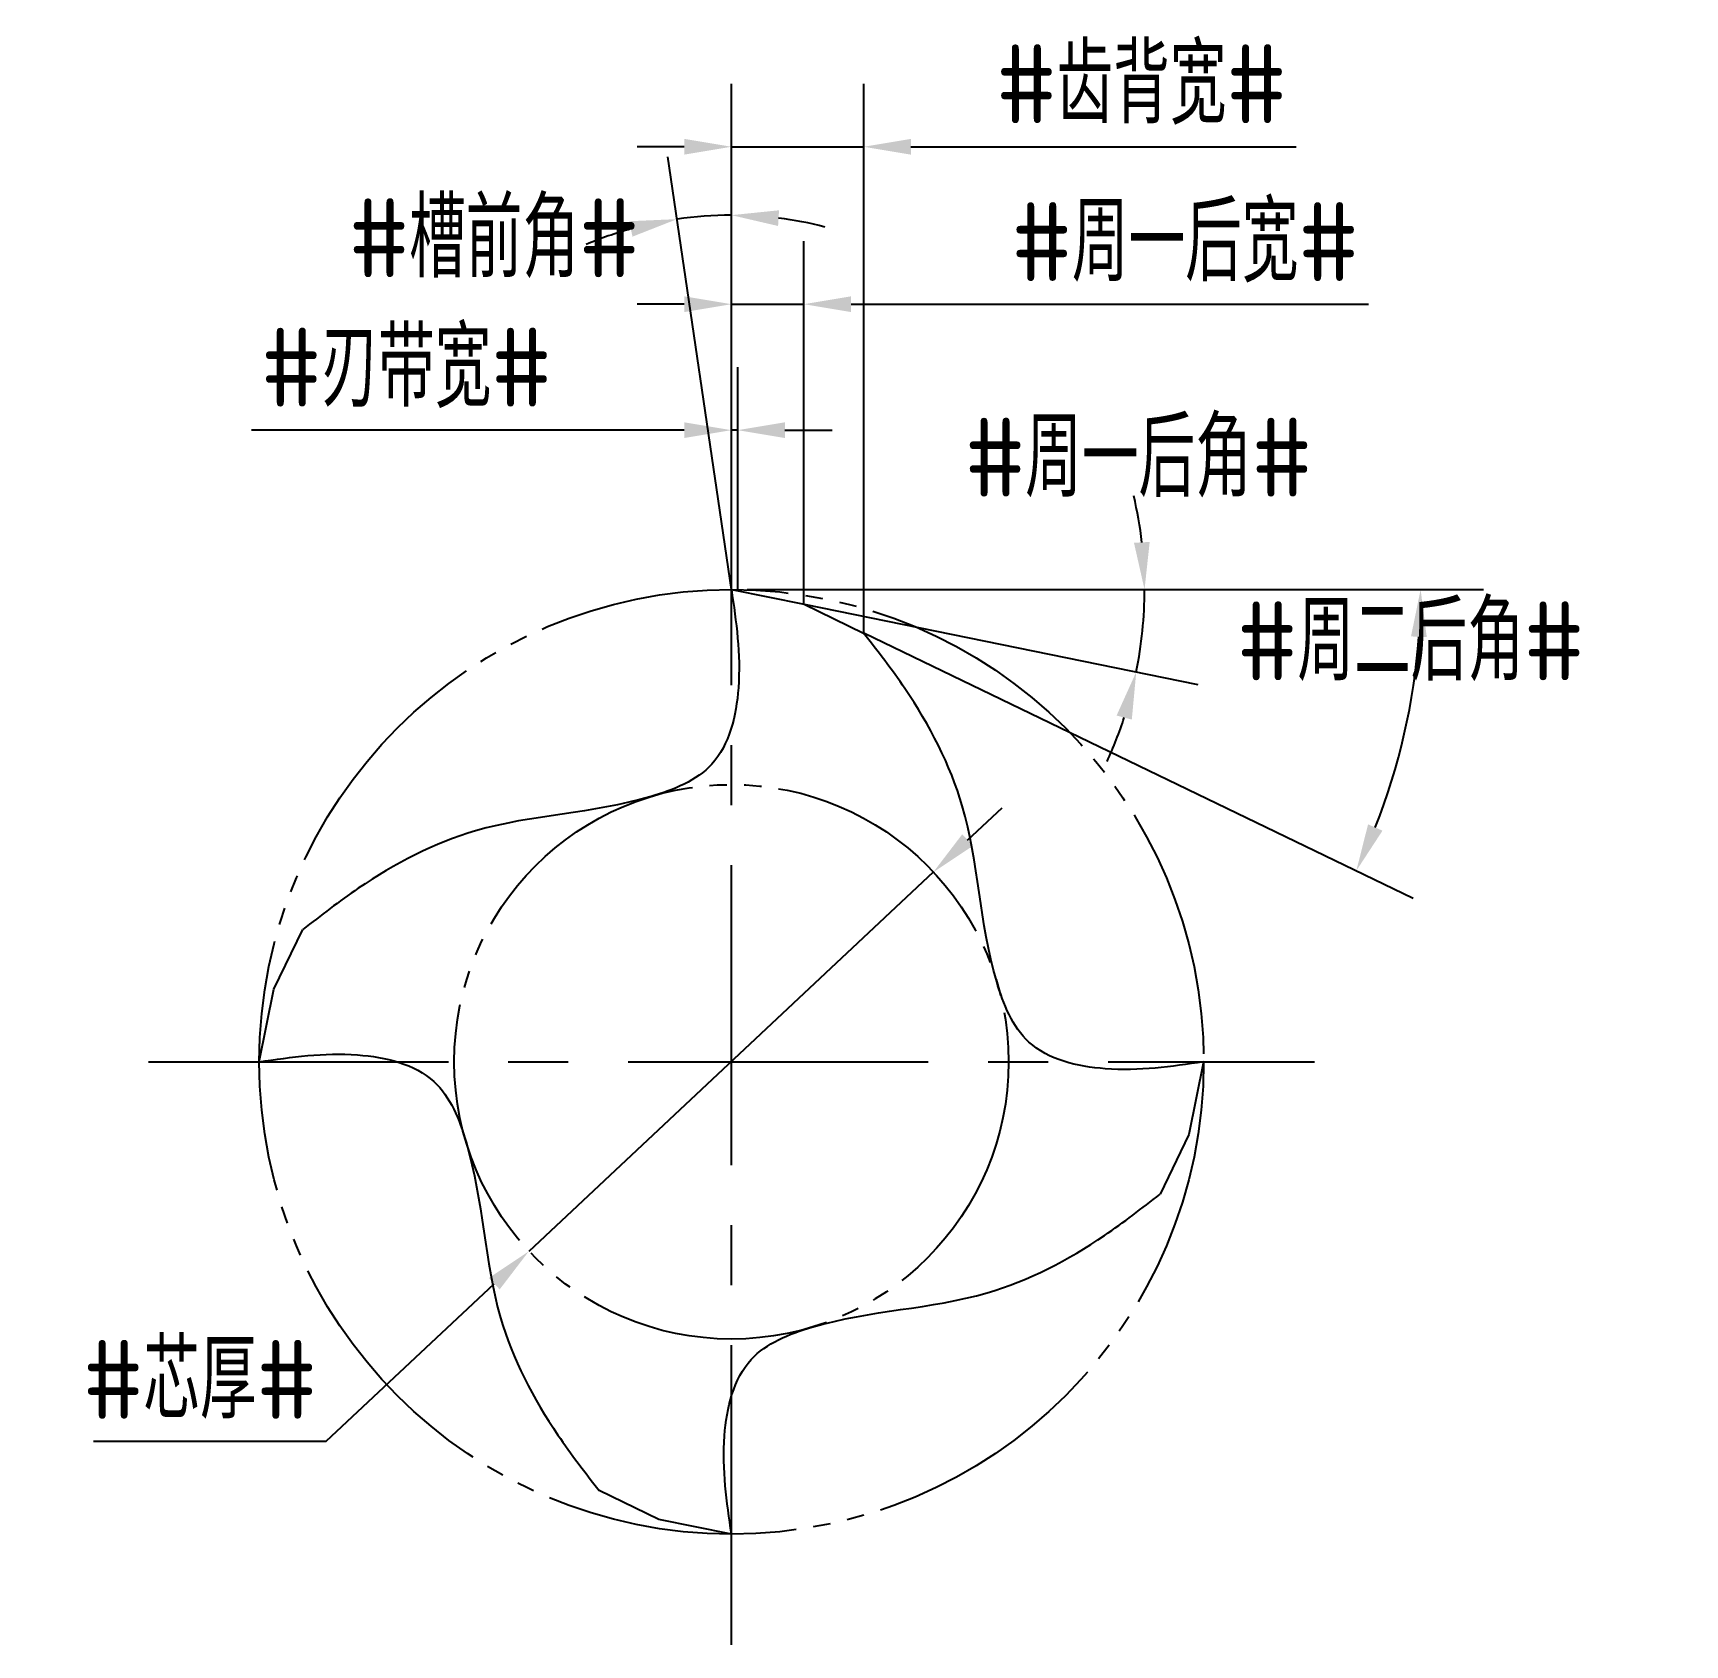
# Model space of a CAD drawing. Header units: millimetres. Extents: x 308.6 to 361, y 73.3 to 124.5.
import ezdxf

# ---------------------------------------------------------------- set-up
doc = ezdxf.new("R2010")
doc.units = ezdxf.units.MM
for name, pattern in [('ACAD_ISO04W100', [30, 24, -3, 0, -3]), ('CENTER', [50.8, 31.75, -6.35, 6.35, -6.35]), ('JIS_09_08', [10.75, 8, -0.55, 0.55, -0.55, 0.55, -0.55])]:
    doc.linetypes.add(name, pattern=pattern)
for name, color, linetype in [('中心线', 2, 'ACAD_ISO04W100'), ('标注', 7, 'Continuous'), ('虚线轮廓', 1, 'Continuous'), ('轮廓', 4, 'Continuous')]:
    doc.layers.add(name, color=color, linetype=linetype)
doc.styles.add('CFST0', font='gbenor.shx', dxfattribs={"bigfont": 'gbcbig.shx'})
doc.dimstyles.new('TYToolDesignC1-1', dxfattribs={"dimtxt": 2.5, "dimasz": 1.5, "dimexe": 2, "dimexo": 0, "dimtad": 1, "dimtoh": 1, "dimdec": 3, "dimdsep": 46, "dimtxsty": 'CFST0', "dimcen": 2.502, "dimclrd": 3, "dimclre": 3, "dimclrt": 3, "dimazin": 2, "dimtfac": 1, "dimtdec": 3, "dimtmove": 0, "dimatfit": 3, "dimfxl": 1, "dimarcsym": 0})

# ---------------------------------------------------------------- blocks, each defined once
blk = doc.blocks.new('*D8')
at = {"layer": 'Defpoints', "color": 0, "transparency": 16777216}
for p in [(337.15, 97.806), (324.301, 85.767)]:
    blk.add_point(p, dxfattribs=at)
at = {"layer": '标注', "color": 3, "lineweight": -2, "transparency": 16777216}
for p, q in [((338.244, 98.831), (339.339, 99.857)), ((337.15, 97.806), (324.301, 85.767)), ((317.866, 79.737), (323.207, 84.742)), ((310.476, 79.737), (317.866, 79.737))]:
    blk.add_line(p, q, dxfattribs=at)
at = {"layer": '标注', "color": 3, "transparency": 16777216}
for points in [[(338.073, 99.014), (338.415, 98.649), (337.15, 97.806)], [(323.036, 84.924), (323.378, 84.559), (324.301, 85.767)]]:
    blk.add_solid(points, dxfattribs=at)
at = {"layer": '标注', "color": 3, "transparency": 16777216, "insert": (313.858, 81.695), "char_height": 2.5, "attachment_point": 5, "style": 'CFST0'}
blk.add_mtext('#芯厚#', dxfattribs=at)
blk = doc.blocks.new('*D3')
at = {"layer": 'Defpoints', "color": 0, "transparency": 16777216}
for p in [(330.163, 118.661), (330.741, 106.787), (330.741, 106.787), (330.741, 105.847), (331.001, 105.017)]:
    blk.add_point(p, dxfattribs=at)
at = {"layer": '标注', "color": 3, "lineweight": -2, "transparency": 16777216}
for q in [(328.722, 120.528), (330.741, 120.675)]:
    blk.add_line((330.741, 106.787), q, dxfattribs=at)
for start, end in [(90, 98.3566), (105.5904, 112.8243), (75.5323, 82.7661)]:
    blk.add_arc((330.741, 106.787), 11.889, start, end, dxfattribs=at)
at = {"layer": '标注', "color": 3, "transparency": 16777216}
for points in [[(332.222, 118.331), (332.253, 118.83), (330.741, 118.675)], [(327.494, 118.482), (327.597, 117.993), (329.013, 118.549)]]:
    blk.add_solid(points, dxfattribs=at)
at = {"layer": '标注', "color": 3, "transparency": 16777216, "insert": (323.202, 117.937), "char_height": 2.5, "attachment_point": 5, "style": 'CFST0'}
blk.add_mtext('#槽前角#', dxfattribs=at)
blk = doc.blocks.new('*D6')
at = {"layer": 'Defpoints', "color": 0, "transparency": 16777216}
for p in [(330.741, 106.787), (330.741, 106.787), (331.241, 106.787), (333.051, 106.317), (343.746, 105.036)]:
    blk.add_point(p, dxfattribs=at)
at = {"layer": '标注', "color": 3, "lineweight": -2, "transparency": 16777216}
for p, q in [((331.241, 106.787), (345.863, 106.787)), ((333.051, 106.317), (345.56, 103.771))]:
    blk.add_line(p, q, dxfattribs=at)
for start, end in [(6.5529, 13.1057), (348.4994, 360), (335.3937, 341.9465)]:
    blk.add_arc((330.741, 106.787), 13.123, start, end, dxfattribs=at)
at = {"layer": '标注', "color": 3, "transparency": 16777216}
for points in [[(344.027, 108.298), (343.528, 108.27), (343.863, 106.787)], [(342.975, 102.784), (343.459, 102.656), (343.6, 104.17)]]:
    blk.add_solid(points, dxfattribs=at)
at = {"layer": '标注', "color": 3, "transparency": 16777216, "insert": (343.671, 110.97), "char_height": 2.5, "attachment_point": 5, "style": 'CFST0'}
blk.add_mtext('#周一后角#', dxfattribs=at)
blk = doc.blocks.new('*D7')
at = {"layer": 'Defpoints', "color": 0, "transparency": 16777216}
for p in [(332.081, 106.787), (332.081, 106.787), (332.741, 106.787), (334.941, 105.407), (351.717, 100.719)]:
    blk.add_point(p, dxfattribs=at)
at = {"layer": '标注', "color": 3, "lineweight": -2, "transparency": 16777216}
for p, q in [((332.741, 106.787), (354.633, 106.787)), ((334.941, 105.407), (352.392, 96.986))]:
    blk.add_line(p, q, dxfattribs=at)
blk.add_arc((332.081, 106.787), 20.552, 338.4245, 355.8174, dxfattribs=at)
at = {"layer": '标注', "color": 3, "transparency": 16777216}
for points in [[(352.328, 105.297), (352.828, 105.278), (352.633, 106.787)], [(351.422, 99.128), (350.964, 99.329), (350.591, 97.855)]]:
    blk.add_solid(points, dxfattribs=at)
at = {"layer": '标注', "color": 3, "transparency": 16777216, "insert": (352.316, 105.137), "char_height": 2.5, "attachment_point": 5, "style": 'CFST0'}
blk.add_mtext('#周二后角#', dxfattribs=at)
blk = doc.blocks.new('*D5')
at = {"layer": 'Defpoints', "color": 0, "transparency": 16777216}
for p in [(333.041, 115.847), (330.741, 106.787), (333.041, 106.317)]:
    blk.add_point(p, dxfattribs=at)
at = {"layer": '标注', "color": 3, "lineweight": -2, "transparency": 16777216}
for p, q in [((330.741, 106.787), (330.741, 117.847)), ((333.041, 106.317), (333.041, 117.847)), ((329.241, 115.847), (327.741, 115.847)), ((330.741, 115.847), (333.041, 115.847)), ((334.541, 115.847), (350.981, 115.847))]:
    blk.add_line(p, q, dxfattribs=at)
at = {"layer": '标注', "color": 3, "transparency": 16777216}
for points in [[(329.241, 116.097), (329.241, 115.597), (330.741, 115.847)], [(334.541, 116.097), (334.541, 115.597), (333.041, 115.847)]]:
    blk.add_solid(points, dxfattribs=at)
at = {"layer": '标注', "color": 3, "transparency": 16777216, "insert": (345.154, 117.804), "char_height": 2.5, "attachment_point": 5, "style": 'CFST0'}
blk.add_mtext('#周一后宽#', dxfattribs=at)
blk = doc.blocks.new('*D4')
at = {"layer": 'Defpoints', "color": 0, "transparency": 16777216}
for p in [(334.941, 120.847), (330.741, 106.787), (334.941, 105.407)]:
    blk.add_point(p, dxfattribs=at)
at = {"layer": '标注', "color": 3, "lineweight": -2, "transparency": 16777216}
for p, q in [((330.741, 106.787), (330.741, 122.847)), ((334.941, 105.407), (334.941, 122.847)), ((329.241, 120.847), (327.741, 120.847)), ((330.741, 120.847), (334.941, 120.847)), ((336.441, 120.847), (348.684, 120.847))]:
    blk.add_line(p, q, dxfattribs=at)
at = {"layer": '标注', "color": 3, "transparency": 16777216}
for points in [[(329.241, 121.097), (329.241, 120.597), (330.741, 120.847)], [(336.441, 121.097), (336.441, 120.597), (334.941, 120.847)]]:
    blk.add_solid(points, dxfattribs=at)
at = {"layer": '标注', "color": 3, "transparency": 16777216, "insert": (343.766, 122.818), "char_height": 2.5, "attachment_point": 5, "style": 'CFST0'}
blk.add_mtext('#齿背宽#', dxfattribs=at)
blk = doc.blocks.new('*D9')
at = {"layer": 'Defpoints', "color": 0, "transparency": 16777216}
for p in [(330.941, 111.847), (330.741, 106.787), (330.941, 106.787)]:
    blk.add_point(p, dxfattribs=at)
at = {"layer": '标注', "color": 3, "lineweight": -2, "transparency": 16777216}
for p, q in [((330.741, 106.787), (330.741, 113.847)), ((330.941, 106.787), (330.941, 113.847)), ((329.241, 111.847), (315.498, 111.847)), ((330.941, 111.847), (330.741, 111.847)), ((332.441, 111.847), (333.941, 111.847))]:
    blk.add_line(p, q, dxfattribs=at)
at = {"layer": '标注', "color": 3, "transparency": 16777216}
for points in [[(329.241, 112.097), (329.241, 111.597), (330.741, 111.847)], [(332.441, 112.097), (332.441, 111.597), (330.941, 111.847)]]:
    blk.add_solid(points, dxfattribs=at)
at = {"layer": '标注', "color": 3, "transparency": 16777216, "insert": (320.415, 113.818), "char_height": 2.5, "attachment_point": 5, "style": 'CFST0'}
blk.add_mtext('#刃带宽#', dxfattribs=at)

msp = doc.modelspace()

# ---------------------------------------------------------------- linework, layer by layer
at = {"layer": '中心线', "linetype": 'CENTER', "ltscale": 0.3}
for p, q in [((330.7406, 73.2685), (330.7406, 110.3046)), ((312.2226, 91.7865), (349.2586, 91.7865))]:
    msp.add_line(p, q, dxfattribs=at)
at = {"layer": '虚线轮廓', "color": 7, "linetype": 'JIS_09_08'}
for radius in [15, 8.8047]:
    msp.add_circle((330.7406, 91.7865), radius, dxfattribs=at)
at = {"layer": '轮廓', "linetype": 'Continuous'}
for p, q in [((330.7406, 106.7865), (333.0516, 106.3186)), ((333.0516, 106.3186), (334.9406, 105.404)), ((316.2085, 94.0975), (317.1232, 95.9865)), ((315.7406, 91.7865), (316.2085, 94.0975)), ((345.7406, 91.7865), (345.2727, 89.4756)), ((345.2727, 89.4756), (344.358, 87.5865)), ((328.4297, 77.2544), (326.5406, 78.1691)), ((328.4297, 77.2544), (326.5406, 78.1691)), ((330.7406, 76.7865), (328.4297, 77.2544)), ((330.7406, 76.7865), (328.4297, 77.2544))]:
    msp.add_line(p, q, dxfattribs=at)
at = {"layer": '轮廓'}
for points in [[(330.7406, 106.7865), (330.9606, 103.6615), (330.113, 101.2376), (328.1858, 100.2124), (322.6149, 99.121), (318.8878, 97.2993), (317.1232, 95.9865)], [(345.7406, 91.7865), (342.6156, 91.5665), (340.1917, 92.4141), (339.1664, 94.3414), (338.075, 99.9122), (336.2533, 103.6393), (334.9406, 105.404)], [(315.7406, 91.7865), (318.8656, 92.0066), (321.2896, 91.1589), (322.3148, 89.2317), (323.4062, 83.6608), (325.2279, 79.9338), (326.5406, 78.1691)], [(330.7406, 76.7865), (330.5206, 79.9115), (331.3682, 82.3355), (333.2955, 83.3607), (338.8663, 84.4521), (342.5934, 86.2738), (344.358, 87.5865)]]:
    msp.add_spline(points, degree=3, dxfattribs=at)

# ---------------------------------------------------------------- dimensions: what is measured, and where the dimension line sits
at = {"layer": '标注'}
for base, p2, text, picture, middle in [((334.9406, 120.8465), (334.9406, 105.4065), '#齿背宽#', '*D4', (343.7662, 120.8465)), ((333.0406, 115.8465), (333.0406, 106.3165), '#周一后宽#', '*D5', (345.1539, 115.8465)), ((330.9406, 111.8465), (330.9406, 106.7865), '#刃带宽#', '*D9', (320.415, 111.8465))]:
    dim = msp.add_linear_dim(base=base, p1=(330.7406, 106.7865), p2=p2, text=text, dimstyle='TYToolDesignC1-1', dxfattribs=at)
    dim.commit()
    dim.dimension.update_dxf_attribs({"geometry": picture, "text_midpoint": middle, "dimtype": 160})
for base, line1, line2, text, picture, middle in [((330.1628, 118.6611), ((330.7406, 106.7865), (330.7406, 105.8465)), ((330.7406, 106.7865), (331.0006, 105.0165)), '#槽前角#', '*D3', (323.202, 115.9794)), ((343.7459, 105.0358), ((330.7406, 106.7865), (333.0506, 106.3165)), ((330.7406, 106.7865), (331.2406, 106.7865)), '#周一后角#', '*D6', (343.6706, 109.0265)), ((351.7168, 100.7186), ((332.0806, 106.7865), (334.9406, 105.4065)), ((332.0806, 106.7865), (332.7406, 106.7865)), '#周二后角#', '*D7', (352.3164, 103.1926))]:
    dim = msp.add_angular_dim_2l(base=base, line1=line1, line2=line2, text=text, dimstyle='TYToolDesignC1-1', dxfattribs=at)
    dim.commit()
    dim.dimension.update_dxf_attribs({"geometry": picture, "text_midpoint": middle, "dimtype": 162})
dim = msp.add_diameter_dim_2p(p1=(337.1498, 97.8057), p2=(324.3014, 85.7673), text='#芯厚#', dimstyle='TYToolDesignC1-1', dxfattribs=at)
dim.commit()
dim.dimension.update_dxf_attribs({"geometry": '*D8', "text_midpoint": (313.8583, 79.7372), "dimtype": 163})

doc.saveas('drawing.dxf')
